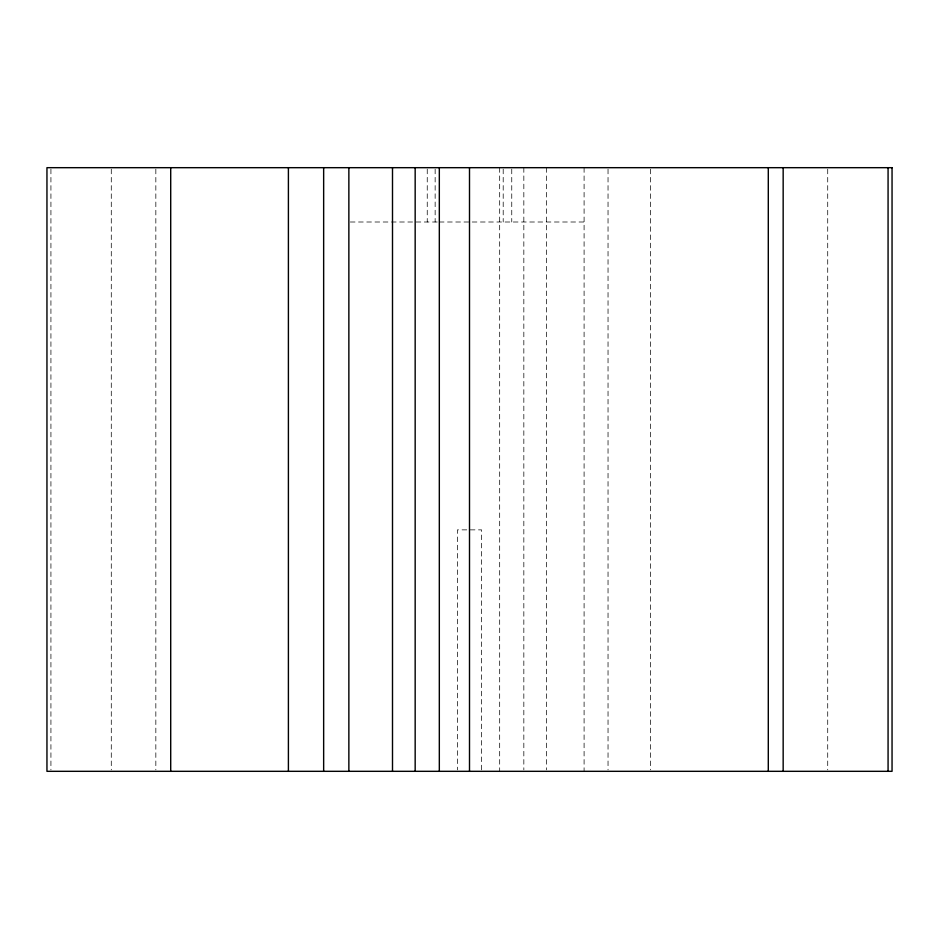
<?xml version="1.0" encoding="UTF-8"?>
<svg xmlns="http://www.w3.org/2000/svg" width="939" height="939" viewBox="0 0 939 939"><rect width="100%" height="100%" fill="white"/><g stroke="black" fill="none" stroke-linecap="round" stroke-linejoin="round"><path stroke-width="0.7" stroke-dasharray="4.7 3.52" d="M350.317 222.003L437.973 222.003M439.323 222.003L584.093 222.003M827.717 169.149L827.717 769.851M650.598 169.149L650.598 769.851M608.038 169.149L608.038 769.851M584.093 167.682L584.093 771.318M546.498 167.682L546.498 769.851M523.833 167.682L523.833 769.851M511.755 169.114L511.755 222.003M503.198 169.114L503.198 222.003M499.677 167.682L499.677 771.318M481.578 769.863L481.578 529.866L457.422 529.866L457.422 769.863M435.144 169.114L435.144 222.003M427.245 169.114L427.245 222.003M155.839 169.149L155.839 769.851M111.283 169.149L111.283 769.851M50.929 169.149L50.929 769.851"/><path stroke-width="1.41" d="M888.071 167.682L888.071 771.318M783.161 167.682L783.161 771.318M768.29 167.682L768.29 771.318M469.5 167.682L469.5 771.318M439.323 167.682L439.323 771.318M415.167 167.682L415.167 771.318M392.502 167.682L392.502 771.318M348.862 167.682L348.862 771.318M323.65 167.682L323.65 771.318M288.402 167.682L288.402 771.318M170.71 167.682L170.71 771.318M892.05 167.682L46.95 167.682L46.95 771.318L892.05 771.318L892.05 167.682"/></g></svg>
